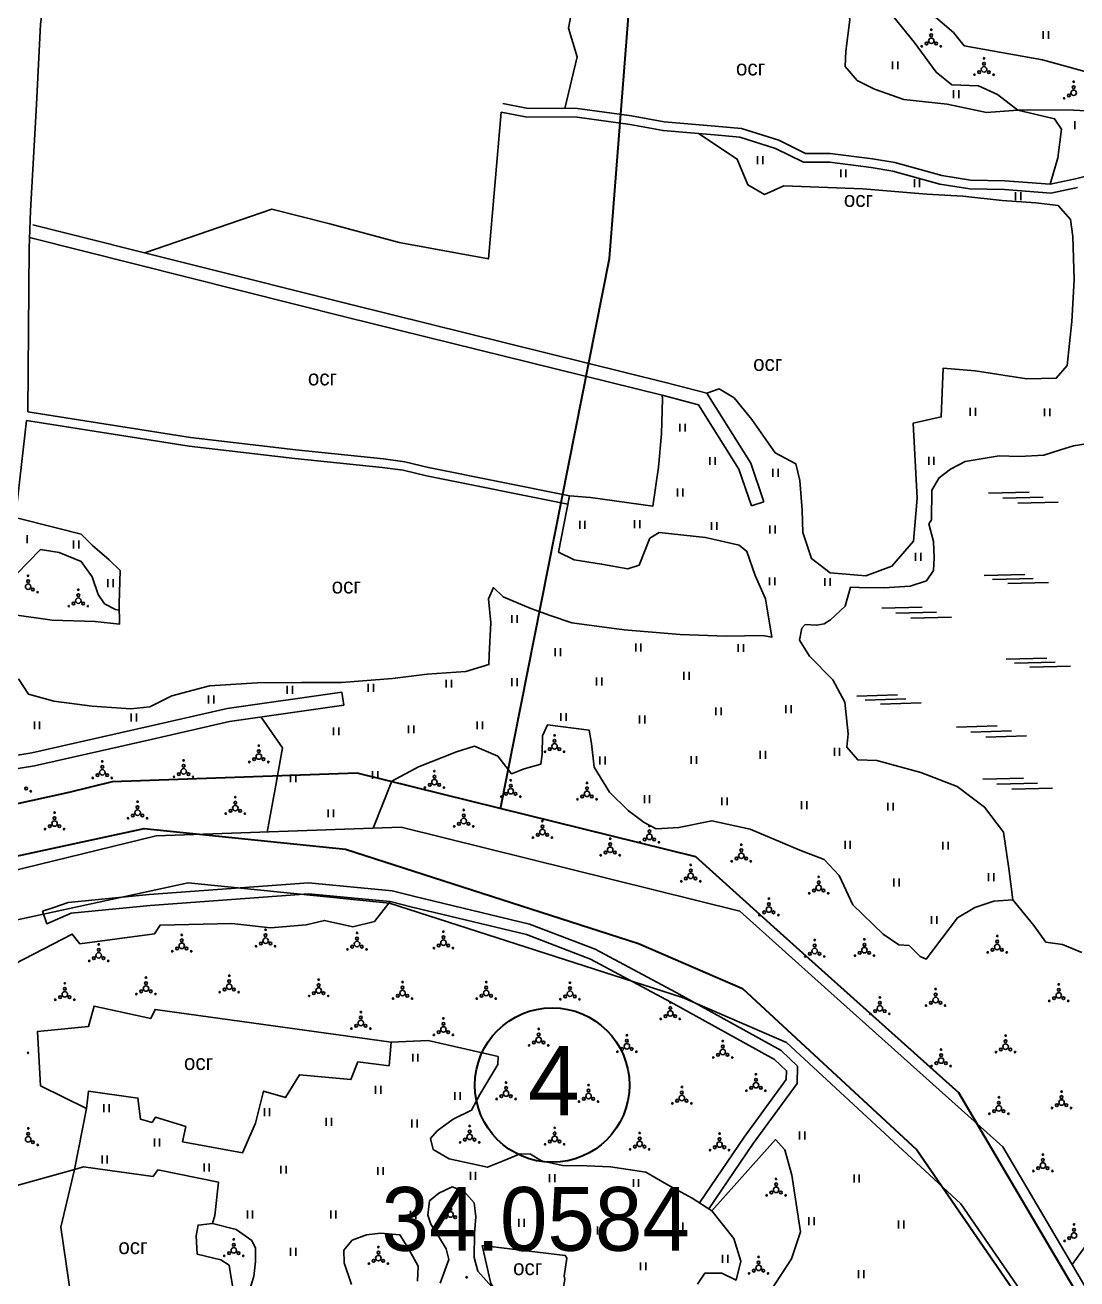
# Model space of a CAD drawing. Header units: millimetres. Extents: x 1378883 to 1389511, y 5662980 to 5673292.
# Drawn here: x 1381863 to 1382342, y 5669874 to 5670445 of the extents above; entities that cross this region are included whole.
import ezdxf
from ezdxf.enums import TextEntityAlignment as Align

# ---------------------------------------------------------------- set-up
doc = ezdxf.new("R2010")
doc.units = ezdxf.units.MM
doc.layers.add('_5Інше', color=252, linetype='Continuous', lineweight=25)
for name, color, linetype in [('N-raion', 1, 'Continuous'), ('вулиці', 7, 'Continuous'), ('ВулНазва', 7, 'Continuous'), ('КартаСкан', 252, 'Continuous'), ('район', 6, 'Continuous'), ('Умовні познач', 7, 'Continuous')]:
    doc.layers.add(name, color=color, linetype=linetype)
doc.layers.get('ВулНазва').off()
picture_1 = doc.add_image_def('image1.tif', size_in_pixel=(29607, 29619))

# ---------------------------------------------------------------- blocks, each defined once
blk = doc.blocks.new('ЛвЗд')
at = {"layer": '_5Інше', "color": 204, "linetype": 'Continuous'}
for points in [[(44999.44, 27863.053), (45111.047, 27866.312)], [(45111.047, 27866.312), (45265.093, 27827.251)], [(44777.635, 27810.375), (44999.44, 27863.053)], [(44635.724, 27762.095), (45013.836, 27841.635)], [(45013.836, 27841.635), (45105.502, 27831.74)], [(45105.502, 27831.74), (45238.843, 27787.959)], [(45265.093, 27827.251), (45303.505, 27792.337)], [(45303.505, 27792.337), (45384.278, 27719.07)], [(45238.843, 27787.959), (45286.126, 27767.159)], [(45286.126, 27767.159), (45365.097, 27693.198)], [(45384.278, 27719.07), (45441.322, 27620.936)], [(45365.097, 27693.198), (45426.894, 27602.167)]]:
    blk.add_lwpolyline(points, dxfattribs=at)

msp = doc.modelspace()

# ---------------------------------------------------------------- linework, layer by layer
at = {"layer": 'N-raion', "color": 1, "lineweight": 35}
msp.add_circle((1382103.2, 5669961.98), 35.2, dxfattribs=at)
at = {"layer": 'вулиці', "color": 7, "lineweight": -2}
for p, q in [((1382326.91, 5670438.82), (1382326.91, 5670442.42)), ((1382329.31, 5670438.82), (1382329.31, 5670442.42)), ((1382258.32, 5670424.98), (1382258.32, 5670428.58)), ((1382260.72, 5670424.98), (1382260.72, 5670428.58)), ((1382286.11, 5670411.85), (1382286.11, 5670415.45)), ((1382288.51, 5670411.85), (1382288.51, 5670415.45)), ((1382341.4, 5670397.72), (1382341.4, 5670401.32)), ((1382196.81, 5670381.76), (1382196.81, 5670385.36)), ((1382199.21, 5670381.76), (1382199.21, 5670385.36)), ((1382234.64, 5670375.75), (1382234.64, 5670379.35)), ((1382237.04, 5670375.75), (1382237.04, 5670379.35)), ((1382268.23, 5670371.31), (1382268.23, 5670374.91)), ((1382270.63, 5670371.31), (1382270.63, 5670374.91)), ((1382314.27, 5670365.37), (1382314.27, 5670368.97)), ((1382316.67, 5670365.37), (1382316.67, 5670368.97)), ((1382293.7, 5670267.06), (1382293.7, 5670270.66)), ((1382296.1, 5670267.06), (1382296.1, 5670270.66)), ((1382327.56, 5670266.81), (1382327.56, 5670270.41)), ((1382329.96, 5670266.81), (1382329.96, 5670270.41)), ((1382161.4, 5670259.82), (1382161.4, 5670263.42)), ((1382163.8, 5670259.82), (1382163.8, 5670263.42)), ((1382174.99, 5670244.62), (1382174.99, 5670248.22)), ((1382177.39, 5670244.62), (1382177.39, 5670248.22)), ((1382203.8, 5670239.19), (1382203.8, 5670242.79)), ((1382206.2, 5670239.19), (1382206.2, 5670242.79)), ((1382274.75, 5670244.67), (1382274.75, 5670248.27)), ((1382277.15, 5670244.67), (1382277.15, 5670248.27)), ((1382160.32, 5670230.23), (1382160.32, 5670233.83)), ((1382162.72, 5670230.23), (1382162.72, 5670233.83)), ((1382115.74, 5670215.56), (1382115.74, 5670219.16)), ((1382118.14, 5670215.56), (1382118.14, 5670219.16)), ((1382140.75, 5670215.84), (1382140.75, 5670219.44)), ((1382143.15, 5670215.84), (1382143.15, 5670219.44)), ((1382175.81, 5670215.02), (1382175.81, 5670218.62)), ((1382178.21, 5670215.02), (1382178.21, 5670218.62)), ((1382202.44, 5670213.39), (1382202.44, 5670216.99)), ((1382204.84, 5670213.39), (1382204.84, 5670216.99)), ((1381864.03, 5670208.96), (1381864.03, 5670212.56)), ((1381885.08, 5670206.57), (1381885.08, 5670210.17)), ((1381887.48, 5670206.57), (1381887.48, 5670210.17)), ((1382268.76, 5670200.9), (1382268.76, 5670204.5)), ((1382271.16, 5670200.9), (1382271.16, 5670204.5)), ((1381900.82, 5670188.96), (1381900.82, 5670192.56)), ((1381903.22, 5670188.96), (1381903.22, 5670192.56)), ((1382202.17, 5670189.77), (1382202.17, 5670193.37)), ((1382204.57, 5670189.77), (1382204.57, 5670193.37)), ((1382227.45, 5670189.5), (1382227.45, 5670193.1)), ((1382229.85, 5670189.5), (1382229.85, 5670193.1)), ((1382084.77, 5670172.63), (1382084.77, 5670176.23)), ((1382087.17, 5670172.63), (1382087.17, 5670176.23)), ((1382141.26, 5670159.63), (1382141.26, 5670163.23)), ((1382143.66, 5670159.63), (1382143.66, 5670163.23)), ((1382187.91, 5670159.41), (1382187.91, 5670163.01)), ((1382190.31, 5670159.41), (1382190.31, 5670163.01)), ((1382104.57, 5670157.5), (1382104.57, 5670161.1)), ((1382106.97, 5670157.5), (1382106.97, 5670161.1)), ((1382054.9, 5670143.14), (1382054.9, 5670146.74)), ((1382057.3, 5670143.14), (1382057.3, 5670146.74)), ((1382084.77, 5670143.86), (1382084.77, 5670147.46)), ((1382087.17, 5670143.86), (1382087.17, 5670147.46)), ((1382123.4, 5670144.12), (1382123.4, 5670147.72)), ((1382125.8, 5670144.12), (1382125.8, 5670147.72)), ((1382163.22, 5670146.75), (1382163.22, 5670150.35)), ((1382165.62, 5670146.75), (1382165.62, 5670150.35)), ((1381982.51, 5670140.29), (1381982.51, 5670143.89)), ((1381984.91, 5670140.29), (1381984.91, 5670143.89)), ((1382019.33, 5670141.21), (1382019.33, 5670144.81)), ((1382021.73, 5670141.21), (1382021.73, 5670144.81)), ((1381946.67, 5670135.89), (1381946.67, 5670139.49)), ((1381949.07, 5670135.89), (1381949.07, 5670139.49)), ((1382209.65, 5670131.48), (1382209.65, 5670135.08)), ((1382212.05, 5670131.48), (1382212.05, 5670135.08)), ((1381911.45, 5670127.75), (1381911.45, 5670131.35)), ((1381913.85, 5670127.75), (1381913.85, 5670131.35)), ((1382107.1, 5670127.96), (1382107.1, 5670131.56)), ((1382109.5, 5670127.96), (1382109.5, 5670131.56)), ((1382143.03, 5670126.78), (1382143.03, 5670130.38)), ((1382145.43, 5670126.78), (1382145.43, 5670130.38)), ((1382177.81, 5670130.51), (1382177.81, 5670134.11)), ((1382180.21, 5670130.51), (1382180.21, 5670134.11)), ((1381867.27, 5670124.16), (1381867.27, 5670127.76)), ((1381869.67, 5670124.16), (1381869.67, 5670127.76)), ((1382003.57, 5670121.43), (1382003.57, 5670125.03)), ((1382005.97, 5670121.43), (1382005.97, 5670125.03)), ((1382037.69, 5670122.33), (1382037.69, 5670125.93)), ((1382040.09, 5670122.33), (1382040.09, 5670125.93)), ((1382069.09, 5670124.14), (1382069.09, 5670127.74)), ((1382071.49, 5670124.14), (1382071.49, 5670127.74)), ((1382124.97, 5670108.16), (1382124.97, 5670111.76)), ((1382127.37, 5670108.16), (1382127.37, 5670111.76)), ((1382166.52, 5670108.35), (1382166.52, 5670111.95)), ((1382168.92, 5670108.35), (1382168.92, 5670111.95)), ((1382198, 5670110.73), (1382198, 5670114.33)), ((1382200.4, 5670110.73), (1382200.4, 5670114.33)), ((1382231.78, 5670112.09), (1382231.78, 5670115.69)), ((1382234.18, 5670112.09), (1382234.18, 5670115.69)), ((1381983.94, 5670100.01), (1381983.94, 5670103.61)), ((1381986.34, 5670100.01), (1381986.34, 5670103.61)), ((1382021.38, 5670101.52), (1382021.38, 5670105.12)), ((1382023.78, 5670101.52), (1382023.78, 5670105.12)), ((1382145.2, 5670090.52), (1382145.2, 5670094.12)), ((1382147.6, 5670090.52), (1382147.6, 5670094.12)), ((1382180.47, 5670089.49), (1382180.47, 5670093.09)), ((1382182.87, 5670089.49), (1382182.87, 5670093.09)), ((1382216.78, 5670087.78), (1382216.78, 5670091.38)), ((1382219.18, 5670087.78), (1382219.18, 5670091.38)), ((1382256.17, 5670087.09), (1382256.17, 5670090.69)), ((1382258.57, 5670087.09), (1382258.57, 5670090.69)), ((1382001.15, 5670084.02), (1382001.15, 5670087.62)), ((1382003.55, 5670084.02), (1382003.55, 5670087.62)), ((1382236.64, 5670069.64), (1382236.64, 5670073.24)), ((1382239.04, 5670069.64), (1382239.04, 5670073.24)), ((1382281.17, 5670069.3), (1382281.17, 5670072.9)), ((1382283.57, 5670069.3), (1382283.57, 5670072.9)), ((1382258.91, 5670052.54), (1382258.91, 5670056.14)), ((1382261.31, 5670052.54), (1382261.31, 5670056.14)), ((1382302.06, 5670054.93), (1382302.06, 5670058.53)), ((1382304.46, 5670054.93), (1382304.46, 5670058.53)), ((1382276.03, 5670035.43), (1382276.03, 5670039.03)), ((1382278.43, 5670035.43), (1382278.43, 5670039.03))]:
    msp.add_line(p, q, dxfattribs=at)
at = {"layer": 'вулиці', "color": 7}
for p, q in [((1382039.64, 5669972.66), (1382039.64, 5669976.26)), ((1382042.04, 5669972.66), (1382042.04, 5669976.26)), ((1382022.75, 5669957.98), (1382022.75, 5669961.58)), ((1382025.15, 5669957.98), (1382025.15, 5669961.58)), ((1382058.91, 5669955.2), (1382058.91, 5669958.8)), ((1382061.31, 5669955.2), (1382061.31, 5669958.8)), ((1381898.9, 5669949.64), (1381898.9, 5669953.24)), ((1381901.3, 5669949.64), (1381901.3, 5669953.24)), ((1381972.08, 5669947.8), (1381972.08, 5669951.4)), ((1381974.48, 5669947.8), (1381974.48, 5669951.4)), ((1382000.29, 5669943.44), (1382000.29, 5669947.04)), ((1382002.69, 5669943.44), (1382002.69, 5669947.04)), ((1382039.24, 5669942.7), (1382039.24, 5669946.3)), ((1382041.64, 5669942.7), (1382041.64, 5669946.3)), ((1382215.95, 5669937.24), (1382215.95, 5669940.84)), ((1382218.35, 5669937.24), (1382218.35, 5669940.84)), ((1381921.95, 5669933.96), (1381921.95, 5669937.56)), ((1381924.35, 5669933.96), (1381924.35, 5669937.56)), ((1381898.1, 5669926.22), (1381898.1, 5669929.82)), ((1381900.5, 5669926.22), (1381900.5, 5669929.82)), ((1381944.59, 5669922.65), (1381944.59, 5669926.25)), ((1381946.99, 5669922.65), (1381946.99, 5669926.25)), ((1381979.63, 5669921.61), (1381979.63, 5669925.21)), ((1381982.03, 5669921.61), (1381982.03, 5669925.21)), ((1382023.74, 5669921.01), (1382023.74, 5669924.61)), ((1382026.14, 5669921.01), (1382026.14, 5669924.61)), ((1382065.93, 5669918.83), (1382065.93, 5669922.43)), ((1382068.33, 5669918.83), (1382068.33, 5669922.43)), ((1382101.97, 5669917.74), (1382101.97, 5669921.34)), ((1382104.37, 5669917.74), (1382104.37, 5669921.34)), ((1382140.2, 5669915.55), (1382140.2, 5669919.15)), ((1382142.6, 5669915.55), (1382142.6, 5669919.15)), ((1382240.73, 5669917.55), (1382240.73, 5669921.15)), ((1382243.13, 5669917.55), (1382243.13, 5669921.15)), ((1381964.33, 5669901.16), (1381964.33, 5669904.76)), ((1381966.73, 5669901.16), (1381966.73, 5669904.76)), ((1382002.28, 5669901.16), (1382002.28, 5669904.76)), ((1382004.68, 5669901.16), (1382004.68, 5669904.76)), ((1382038.63, 5669901.03), (1382038.63, 5669904.63)), ((1382041.03, 5669901.03), (1382041.03, 5669904.63)), ((1382087.99, 5669897.44), (1382087.99, 5669901.04)), ((1382090.39, 5669897.44), (1382090.39, 5669901.04)), ((1382220.13, 5669898.17), (1382220.13, 5669901.77)), ((1382222.53, 5669898.17), (1382222.53, 5669901.77)), ((1382261.03, 5669896.68), (1382261.03, 5669900.28)), ((1382263.43, 5669896.68), (1382263.43, 5669900.28)), ((1382123.82, 5669893.95), (1382123.82, 5669897.55)), ((1382126.22, 5669893.95), (1382126.22, 5669897.55)), ((1382160.3, 5669895.69), (1382160.3, 5669899.29)), ((1382162.7, 5669895.69), (1382162.7, 5669899.29)), ((1381983.93, 5669884.19), (1381983.93, 5669887.79)), ((1381986.33, 5669884.19), (1381986.33, 5669887.79)), ((1382180.84, 5669880.97), (1382180.84, 5669884.57)), ((1382183.24, 5669880.97), (1382183.24, 5669884.57)), ((1382143.48, 5669877.58), (1382143.48, 5669881.18)), ((1382145.88, 5669877.58), (1382145.88, 5669881.18)), ((1382242.82, 5669874.01), (1382242.82, 5669877.61)), ((1382245.22, 5669874.01), (1382245.22, 5669877.61))]:
    msp.add_line(p, q, dxfattribs=at)
at = {"layer": 'вулиці', "color": 7, "lineweight": -2}
for points in [[(1382315.34, 5670406.28), (1382301.08, 5670405.21), (1382283.09, 5670409.01), (1382263.37, 5670411.2), (1382250.04, 5670415.85), (1382242.21, 5670419.87), (1382236.71, 5670426.21), (1382236.92, 5670433.19), (1382238.82, 5670447.57), (1382237.34, 5670457.5), (1382234.55, 5670463.29), (1382220.37, 5670468.37), (1382201.11, 5670470.06), (1382160.05, 5670477.67), (1382118.29, 5670484.04), (1382064.75, 5670492.29), (1382061.37, 5670506.99), (1381993.1, 5670512.05), (1381992.13, 5670542.65), (1381882.95, 5670552.11), (1381890.64, 5670685.61)], [(1381879.56, 5670514.3), (1381870.03, 5670445.47), (1381868.32, 5670408.87), (1381865.53, 5670360.39), (1381864.92, 5670343.4), (1381864.31, 5670268.86)], [(1382109.02, 5670407.16), (1382114.55, 5670430.63), (1382110.66, 5670443.72), (1382118.29, 5670484.04)], [(1382276.71, 5670449.65), (1382286.1, 5670441.67), (1382290.9, 5670435.68), (1382326.67, 5670429.29), (1382353.65, 5670421.91), (1382379.89, 5670414.07), (1382399.67, 5670408.88), (1382414.66, 5670401.89), (1382451.83, 5670396.5), (1382451.23, 5670391.71), (1382419.06, 5670393.71), (1382398.67, 5670397.5), (1382389.08, 5670400.29), (1382360.91, 5670405.28), (1382340.72, 5670406.28), (1382321.14, 5670406.48), (1382315.34, 5670406.28), (1382306.1, 5670413.51), (1382297.51, 5670417.5), (1382285.32, 5670417.9), (1382278.13, 5670423.69), (1382268.14, 5670437.36), (1382258.9, 5670448.67)], [(1382354.32, 5670378.16), (1382341.62, 5670375.03), (1382330.15, 5670372.58), (1382309.43, 5670374.17), (1382293.77, 5670374.49), (1382280.72, 5670376.51), (1382259.27, 5670382.47), (1382249.15, 5670384.13), (1382229.88, 5670386.62), (1382218.62, 5670386.62), (1382206.44, 5670392.62), (1382189.43, 5670398.01), (1382177.53, 5670399.01), (1382154.24, 5670400.97), (1382139.34, 5670403.69), (1382114.8, 5670407.12), (1382091.51, 5670407.28), (1382080.71, 5670409.35)], [(1382079.96, 5670405.43), (1382074.15, 5670338.53), (1382033.49, 5670346.09), (1382001.97, 5670354.59), (1381975.49, 5670361.2), (1381917.55, 5670341.3)], [(1382342.52, 5670371.13), (1382330.42, 5670368.55), (1382309.23, 5670370.18), (1382293.42, 5670370.5), (1382279.87, 5670372.59), (1382258.41, 5670378.56), (1382248.57, 5670380.17), (1382229.63, 5670382.62), (1382217.69, 5670382.62), (1382204.94, 5670388.9), (1382188.65, 5670394.06), (1382177.19, 5670395.03), (1382153.71, 5670397), (1382138.71, 5670399.74), (1382114.51, 5670403.12), (1382091.11, 5670403.28), (1382079.96, 5670405.43)], [(1382330.15, 5670372.58), (1382333.58, 5670384.59), (1382335.27, 5670397.7), (1382332.1, 5670402.35), (1382315.34, 5670406.28)], [(1382169.93, 5670395.64), (1382187.5, 5670384.06), (1382192.36, 5670372.26), (1382200, 5670367.86), (1382208.8, 5670371.8), (1382244.7, 5670370.41), (1382273.88, 5670368.09), (1382290.28, 5670367.13), (1382308.18, 5670365.12), (1382323.53, 5670364.07), (1382333.68, 5670362.82), (1382339.42, 5670356.51), (1382340.47, 5670348.77), (1382341.07, 5670329), (1382339.99, 5670309.99), (1382337.89, 5670289.93), (1382332.83, 5670284.12), (1382319.5, 5670283.93), (1382295.86, 5670287.49), (1382281.41, 5670288.8), (1382280.48, 5670266.5), (1382267.72, 5670263.69), (1382269.51, 5670229.51), (1382267.82, 5670209.94), (1382258.02, 5670198.46), (1382246.03, 5670194.08), (1382229.83, 5670195.45), (1382221.37, 5670201.96), (1382217.46, 5670213.89), (1382217.13, 5670223.98), (1382216.04, 5670237.61), (1382214.19, 5670245.2), (1382204.75, 5670250.19), (1382194.2, 5670265.42), (1382186.04, 5670275.16), (1382179.21, 5670279.3), (1382173.62, 5670277.28)], [(1381866.56, 5670354.12), (1382010.81, 5670317.85), (1382154.85, 5670282.18), (1382173.62, 5670277.28), (1382193.71, 5670245.37), (1382199.65, 5670227.88)], [(1381865.09, 5670348.3), (1382009.36, 5670312.03), (1382153.37, 5670276.37), (1382169.8, 5670272.08), (1382188.25, 5670242.77), (1382193.96, 5670225.95)], [(1382111.11, 5670230.63), (1382120.64, 5670229.83), (1382149.07, 5670225.87), (1382151.63, 5670243.68), (1382153.06, 5670258.76), (1382153.53, 5670274.78), (1382153.37, 5670276.37)], [(1381864.31, 5670268.86), (1381938.42, 5670257.16), (1381986.34, 5670251.48), (1382026.28, 5670247.48), (1382036.05, 5670246.12), (1382046.84, 5670243.51), (1382111.11, 5670230.63)], [(1381863.69, 5670264.91), (1381859.09, 5670224.73), (1381853.24, 5670204.7), (1381843.77, 5670191.29), (1381835.58, 5670180), (1381826.4, 5670173.08), (1381815.31, 5670168.2), (1381794.68, 5670158.18), (1381779.14, 5670151.26), (1381759.36, 5670144.06), (1381742.12, 5670138), (1381728.8, 5670129.88), (1381720.89, 5670125.22), (1381716.79, 5670122.4), (1381691.07, 5670112.45), (1381665.64, 5670109.41), (1381629.42, 5670113.42), (1381608.06, 5670118.44), (1381590.43, 5670121.87), (1381538.91, 5670124.18), (1381508.84, 5670116.15)], [(1381863.69, 5670264.91), (1381937.87, 5670253.19), (1381985.91, 5670247.51), (1382025.81, 5670243.51), (1382035.3, 5670242.19), (1382045.98, 5670239.61), (1382110.32, 5670226.71)], [(1382111.11, 5670230.63), (1382106.13, 5670204.9), (1382113.27, 5670201.42), (1382125.73, 5670199.43), (1382137.69, 5670197.27), (1382142.84, 5670198.93), (1382147.66, 5670211.21), (1382151.98, 5670213.86), (1382173.08, 5670211.54), (1382188.36, 5670208.06), (1382191.85, 5670205.23), (1382195.71, 5670194.2), (1382200.36, 5670183.58), (1382203.35, 5670166.15), (1382199.19, 5670166.82), (1382182.41, 5670166.65), (1382161.48, 5670167.31), (1382136.06, 5670169.47), (1382112.14, 5670172.63), (1382102.34, 5670175.94), (1382093.53, 5670179.26), (1382080.9, 5670184.57), (1382076.42, 5670188.72), (1382074.26, 5670183.58), (1382075.26, 5670172.63), (1382074.55, 5670158.15), (1382074.39, 5670153.67), (1382063.92, 5670150.52), (1382046.24, 5670149.31), (1382030.46, 5670147.32), (1382007.2, 5670145.49), (1381988.92, 5670145.49), (1381968.82, 5670145.33), (1381947.14, 5670143.98), (1381929.87, 5670139.33), (1381919.9, 5670134.35), (1381911.26, 5670133.52), (1381893.65, 5670134.68), (1381876.2, 5670137.01), (1381864.57, 5670140.16), (1381860.09, 5670147.13)], [(1382199.65, 5670227.88), (1382193.96, 5670225.95)], [(1381856.07, 5670176.6), (1381875.35, 5670173.94), (1381894.95, 5670173.28), (1381906.08, 5670172.12), (1381905.92, 5670181.41), (1381906.41, 5670196.51), (1381901.43, 5670201.33), (1381893.79, 5670207.87), (1381888.64, 5670213.01), (1381877.18, 5670216), (1381857.94, 5670220.82)], [(1381856.07, 5670176.6), (1381856.08, 5670182.81), (1381859.07, 5670194.92), (1381870.03, 5670206.04), (1381878.51, 5670204.71), (1381888.64, 5670200.57), (1381893.63, 5670193.59), (1381896.28, 5670185.63), (1381899.27, 5670181.31), (1381904.26, 5670178.82), (1381905.97, 5670178.43)], [(1381726.05, 5670114.18), (1381744.78, 5670102.72), (1381761.75, 5670099.92), (1381804.91, 5670103.36), (1381866.12, 5670113.45), (1381919.2, 5670125.41), (1381955.15, 5670133.56), (1382007.36, 5670141.1)], [(1382007.36, 5670141.1), (1382008.22, 5670135.16)], [(1381722.92, 5670109.07), (1381742.64, 5670096.99), (1381761.5, 5670093.88), (1381805.63, 5670097.4), (1381867.27, 5670107.56), (1381920.52, 5670119.56), (1381956.24, 5670127.65), (1382008.22, 5670135.16)], [(1381970.61, 5670129.73), (1381980.27, 5670115.77), (1381976.98, 5670097.03), (1381973.4, 5670077.32)], [(1382174.53, 5669905.56), (1382194.78, 5669935.3), (1382214.76, 5669962.74), (1382215.03, 5669970.57), (1382207.49, 5669977.71), (1382159.68, 5670004.17), (1382122.81, 5670023.86), (1382092.92, 5670035.36), (1382040.55, 5670047.91), (1382030.24, 5670050.55), (1381992.24, 5670054.21), (1381919.64, 5670048.88), (1381882.7, 5670045.23), (1381875.69, 5670042.8), (1381870.93, 5670041.22)], [(1382170.33, 5669908.27), (1382190.69, 5669938.18), (1382209.82, 5669964.45), (1382209.96, 5669968.49), (1382204.52, 5669973.64), (1382157.29, 5669999.78), (1382120.73, 5670019.3), (1382091.43, 5670030.57), (1382039.35, 5670043.06), (1382029.38, 5670045.61), (1381992.19, 5670049.2), (1381920.07, 5670043.9), (1381883.98, 5670040.33), (1381872.9, 5670035.51), (1381870.93, 5670041.22)], [(1381885.51, 5669923.44), (1381879.34, 5669897.15), (1381883.99, 5669864.83), (1381890.28, 5669862.97), (1381905.87, 5669861.81), (1381907.5, 5669849.02), (1381924.72, 5669847.62), (1381929.14, 5669847.16), (1381928.67, 5669838.09), (1381961.2, 5669837.49)]]:
    msp.add_lwpolyline(points, dxfattribs=at)
at = {"layer": 'вулиці', "color": 7}
for points in [[(1382313.02, 5670046.48), (1382311.32, 5670060.75), (1382308.81, 5670077.24), (1382300.2, 5670088.71), (1382287.64, 5670098.03), (1382271.13, 5670104.48), (1382251.04, 5670109.86), (1382242.42, 5670110.22), (1382237.4, 5670115.96), (1382238.01, 5670122.13), (1382236.53, 5670136.53), (1382231.12, 5670146.65), (1382220.49, 5670157.51), (1382215.86, 5670164.84), (1382216.92, 5670170.23), (1382218.47, 5670171.97), (1382223.78, 5670171.58), (1382227.06, 5670172.26), (1382229.95, 5670174.09), (1382236.71, 5670180.26), (1382239.14, 5670188.96), (1382243.08, 5670188.81), (1382254.24, 5670188.57), (1382266.35, 5670189.36), (1382273.71, 5670191.81), (1382276.86, 5670196.52), (1382277.17, 5670202.33), (1382276.86, 5670209.76), (1382274.81, 5670217.86), (1382275.99, 5670219.66), (1382276.15, 5670233.14), (1382279.53, 5670238.79), (1382284.64, 5670242.72), (1382291.41, 5670246.26), (1382306.82, 5670248.77), (1382316.18, 5670248.54), (1382327.15, 5670249.02), (1382334.78, 5670251.53), (1382340.68, 5670253.34), (1382347.36, 5670254.36)], [(1382021.68, 5670079.02), (1382030.13, 5670100.46), (1382042.35, 5670107.06), (1382059.57, 5670113.86), (1382067.79, 5670116.46), (1382078.4, 5670111.86), (1382084.61, 5670103.86), (1382090.42, 5670106.06), (1382098.03, 5670108.26), (1382098.63, 5670112.86), (1382098.83, 5670121.13), (1382101.04, 5670126.13), (1382120.06, 5670123.73), (1382121.06, 5670117.73), (1382122.27, 5670106.93), (1382129.28, 5670095.52), (1382137.89, 5670087.12), (1382145.1, 5670081.72), (1382150.51, 5670078.71), (1382160.92, 5670079.31), (1382176.01, 5670082.46), (1382193.44, 5670078.66), (1382216.07, 5670069.06), (1382227.09, 5670064.86), (1382233.9, 5670057.45), (1382240.25, 5670044.06), (1382253.93, 5670030.72), (1382261.17, 5670025.89), (1382265.83, 5670025.57), (1382270.82, 5670020.59), (1382273.56, 5670019.3), (1382287.81, 5670038.17), (1382295.69, 5670042.89), (1382304.46, 5670045.81), (1382313.02, 5670046.48), (1382322.69, 5670034.79), (1382328.09, 5670027.15), (1382335.75, 5670026.02), (1382344.52, 5670022.43)], [(1381858.12, 5670017.05), (1381884.57, 5670030.78), (1381888, 5670026.34), (1381922.03, 5670030.97), (1381924.52, 5670034.88), (1381957.3, 5670035.59), (1381974.84, 5670033.64), (1381991.05, 5670035.07), (1381999.43, 5670037.02), (1382012.43, 5670034.18), (1382022.23, 5670036.49), (1382029.38, 5670045.61)], [(1382029.85, 5669981.51), (1381922.28, 5669996.49), (1381920.41, 5669992.37), (1381894.52, 5669997.99), (1381891.9, 5669988.62), (1381868.64, 5669986.37), (1381870.14, 5669961.64), (1381890.97, 5669951.3)], [(1382175.99, 5669904.61), (1382166.95, 5669910.45), (1382155.36, 5669916.78), (1382145.94, 5669922.21), (1382129.83, 5669924.74), (1382118.96, 5669925.1), (1382107.92, 5669925.29), (1382098.32, 5669927.46), (1382093.25, 5669930.53), (1382088.54, 5669930.71), (1382081.3, 5669927.64), (1382073.7, 5669924.56), (1382056.27, 5669928.42), (1382049.03, 5669932.58), (1382047.76, 5669937.65), (1382050.84, 5669941.09), (1382058.08, 5669946.51), (1382066.41, 5669950.49), (1382070.21, 5669957.73), (1382078.38, 5669971.38), (1382078.56, 5669975), (1382067.33, 5669977.53), (1382046.69, 5669982.24), (1382029.85, 5669981.51), (1382028.89, 5669970.79), (1382014.72, 5669972.56), (1382011.47, 5669964.45), (1381988.01, 5669966.67), (1381981.63, 5669956.31), (1381971.74, 5669959.26), (1381968.05, 5669944.66), (1381962.15, 5669931.1), (1381934.8, 5669936.12), (1381936.28, 5669943.04), (1381922.41, 5669947.32), (1381920.93, 5669944.96), (1381915.62, 5669946.43), (1381914.44, 5669956.02), (1381892.01, 5669959.26), (1381890.97, 5669951.3), (1381885.51, 5669923.44), (1381889.65, 5669924.76), (1381921.37, 5669920.34), (1381923.59, 5669923.29), (1381951.18, 5669917.69), (1381949.56, 5669902.57), (1381948.38, 5669898.88), (1381941.89, 5669898.14), (1381941, 5669893.28), (1381941.45, 5669884.88), (1381952.22, 5669882.37), (1381956.06, 5669879.86), (1381956.71, 5669875.93), (1381958.95, 5669862.47)], [(1382202.79, 5669868.38), (1382212.19, 5669882.77), (1382216.36, 5669895.08), (1382212.4, 5669920.85), (1382209.27, 5669932.53), (1382204.88, 5669937.12), (1382175.99, 5669904.61), (1382185.96, 5669892.03), (1382189.12, 5669881.76), (1382187.01, 5669873.06), (1382180.42, 5669876.22), (1382172.72, 5669876.22), (1382169.34, 5669871.22)], [(1381885.51, 5669923.44), (1381849.86, 5669913.67)], [(1382075.72, 5669870.08), (1382069.27, 5669877.17), (1382067.71, 5669883.41), (1382067.84, 5669894.37), (1382068.48, 5669901.98), (1382067.71, 5669908.29), (1382063.06, 5669913.45), (1382057.65, 5669915.64), (1382051.58, 5669912.68), (1382047.32, 5669909.2), (1382046.55, 5669902.62), (1382047.84, 5669898.63), (1382051.84, 5669892.31), (1382054.94, 5669887.28), (1382056.1, 5669882.51), (1382053.9, 5669876.19), (1382052.23, 5669871.68)], [(1381965.09, 5669868), (1381967.34, 5669874.73), (1381968.09, 5669881.61), (1381968.09, 5669887.59), (1381966.43, 5669891.07), (1381959.25, 5669896.15), (1381948.38, 5669898.88)], [(1382008.27, 5669886.72), (1382012.07, 5669891.29), (1382018.67, 5669893.77), (1382024.96, 5669894.47), (1382033.81, 5669893.77), (1382037.85, 5669887.26), (1382042.19, 5669879.5), (1382041.81, 5669872.6)], [(1382071.33, 5669888.85), (1382075.21, 5669871.57), (1382076.52, 5669869.91), (1382080.36, 5669869.05), (1382107.12, 5669866.9), (1382108.41, 5669869.78), (1382108.99, 5669873.44), (1382108.63, 5669874.88), (1382109.93, 5669883.08), (1382109.13, 5669884.23), (1382071.33, 5669888.85)], [(1382347.95, 5669891.13), (1382340.09, 5669880.14)], [(1382011.69, 5669871.09), (1382008.5, 5669880.95), (1382008.27, 5669886.72)]]:
    msp.add_lwpolyline(points, dxfattribs=at)
at = {"layer": 'вулиці', "color": 7, "lineweight": -2}
for centre, radius in [((1382275.92, 5670442.97), 0.312), ((1382273.76, 5670436.72), 0.625), ((1382275.92, 5670437.97), 1.25), ((1382275.92, 5670440.47), 0.625), ((1382278.09, 5670436.72), 0.625), ((1382271.59, 5670435.47), 0.312), ((1382280.25, 5670435.47), 0.312), ((1382299.95, 5670424.96), 1.25), ((1382299.95, 5670427.46), 0.625), ((1382299.95, 5670429.96), 0.312), ((1382295.62, 5670422.46), 0.312), ((1382297.78, 5670423.71), 0.625), ((1382302.11, 5670423.71), 0.625), ((1382304.28, 5670422.46), 0.312), ((1382340.79, 5670414.28), 1.25), ((1382340.79, 5670416.78), 0.625), ((1382340.79, 5670419.28), 0.312), ((1382336.46, 5670411.78), 0.312), ((1382338.63, 5670413.03), 0.625)]:
    msp.add_circle(centre, radius, dxfattribs=at)
at = {"layer": 'вулиці', "color": 7}
for centre, radius in [((1381864.43, 5670191.64), 0.625), ((1381864.43, 5670194.14), 0.312), ((1381864.43, 5670189.14), 1.25), ((1381866.59, 5670187.89), 0.625), ((1381868.76, 5670186.64), 0.312), ((1381887.31, 5670185.26), 0.625), ((1381887.31, 5670187.76), 0.312), ((1381882.98, 5670180.26), 0.312), ((1381885.14, 5670181.51), 0.625), ((1381887.31, 5670182.76), 1.25), ((1381889.47, 5670181.51), 0.625), ((1381891.64, 5670180.26), 0.312), ((1381969.55, 5670116.73), 0.312), ((1382104.28, 5670116.38), 1.25), ((1382104.28, 5670118.88), 0.625), ((1382104.28, 5670121.38), 0.312), ((1381969.55, 5670111.73), 1.25), ((1381969.55, 5670114.23), 0.625), ((1382099.95, 5670113.88), 0.312), ((1382102.11, 5670115.13), 0.625), ((1382106.44, 5670115.13), 0.625), ((1382108.61, 5670113.88), 0.312), ((1381898.23, 5670104.51), 1.25), ((1381898.23, 5670107.01), 0.625), ((1381898.23, 5670109.51), 0.312), ((1381935.29, 5670104.98), 1.25), ((1381935.29, 5670107.48), 0.625), ((1381935.29, 5670109.98), 0.312), ((1381965.22, 5670109.23), 0.312), ((1381967.39, 5670110.48), 0.625), ((1381971.72, 5670110.48), 0.625), ((1381973.88, 5670109.23), 0.312), ((1381893.9, 5670102.01), 0.312), ((1381896.06, 5670103.26), 0.625), ((1381900.39, 5670103.26), 0.625), ((1381902.56, 5670102.01), 0.312), ((1381930.96, 5670102.48), 0.312), ((1381933.12, 5670103.73), 0.625), ((1381937.45, 5670103.73), 0.625), ((1381939.62, 5670102.48), 0.312), ((1382049.56, 5670100.06), 1.25), ((1382049.56, 5670102.56), 0.625), ((1382049.56, 5670105.06), 0.312), ((1382084.32, 5670100.93), 0.312), ((1382119.07, 5670099.73), 0.312), ((1381863.49, 5670097.17), 0.625), ((1381865.65, 5670095.92), 0.312), ((1382045.23, 5670097.56), 0.312), ((1382047.4, 5670098.81), 0.625), ((1382051.73, 5670098.81), 0.625), ((1382053.89, 5670097.56), 0.312), ((1382082.15, 5670094.68), 0.625), ((1382084.32, 5670095.93), 1.25), ((1382084.32, 5670098.43), 0.625), ((1382086.48, 5670094.68), 0.625), ((1382119.07, 5670094.73), 1.25), ((1382119.07, 5670097.23), 0.625), ((1381914.31, 5670088.62), 0.625), ((1381914.31, 5670091.12), 0.312), ((1381958.83, 5670088.21), 1.25), ((1381958.83, 5670090.71), 0.625), ((1381958.83, 5670093.21), 0.312), ((1382079.99, 5670093.43), 0.312), ((1382088.65, 5670093.43), 0.312), ((1382114.74, 5670092.23), 0.312), ((1382116.91, 5670093.48), 0.625), ((1382121.24, 5670093.48), 0.625), ((1382123.4, 5670092.23), 0.312), ((1381876.47, 5670083.69), 0.625), ((1381876.47, 5670086.19), 0.312), ((1381909.98, 5670083.62), 0.312), ((1381912.15, 5670084.87), 0.625), ((1381914.31, 5670086.12), 1.25), ((1381916.48, 5670084.87), 0.625), ((1381918.64, 5670083.62), 0.312), ((1381954.5, 5670085.71), 0.312), ((1381956.66, 5670086.96), 0.625), ((1381960.99, 5670086.96), 0.625), ((1381963.16, 5670085.71), 0.312), ((1382062.9, 5670082.36), 1.25), ((1382062.9, 5670084.86), 0.625), ((1382062.9, 5670087.36), 0.312), ((1381872.14, 5670078.69), 0.312), ((1381874.31, 5670079.94), 0.625), ((1381876.47, 5670081.19), 1.25), ((1381878.64, 5670079.94), 0.625), ((1381880.8, 5670078.69), 0.312), ((1382058.57, 5670079.86), 0.312), ((1382060.73, 5670081.11), 0.625), ((1382065.06, 5670081.11), 0.625), ((1382067.23, 5670079.86), 0.312), ((1382098.77, 5670077.31), 1.25), ((1382098.77, 5670079.81), 0.625), ((1382098.77, 5670082.31), 0.312), ((1382147.51, 5670077.63), 0.625), ((1382147.51, 5670080.13), 0.312), ((1382094.44, 5670074.81), 0.312), ((1382096.61, 5670076.06), 0.625), ((1382100.94, 5670076.06), 0.625), ((1382103.1, 5670074.81), 0.312), ((1382129.63, 5670071.73), 0.625), ((1382129.63, 5670074.23), 0.312), ((1382143.18, 5670072.63), 0.312), ((1382145.34, 5670073.88), 0.625), ((1382147.51, 5670075.13), 1.25), ((1382149.67, 5670073.88), 0.625), ((1382151.84, 5670072.63), 0.312), ((1382189.37, 5670071.5), 0.312), ((1382125.3, 5670066.73), 0.312), ((1382127.46, 5670067.98), 0.625), ((1382129.63, 5670069.23), 1.25), ((1382131.79, 5670067.98), 0.625), ((1382133.96, 5670066.73), 0.312), ((1382187.21, 5670065.25), 0.625), ((1382189.37, 5670066.5), 1.25), ((1382189.37, 5670069), 0.625), ((1382191.54, 5670065.25), 0.625), ((1382166.32, 5670059.84), 0.625), ((1382166.32, 5670062.34), 0.312), ((1382185.04, 5670064), 0.312), ((1382193.7, 5670064), 0.312), ((1382161.99, 5670054.84), 0.312), ((1382164.15, 5670056.09), 0.625), ((1382166.32, 5670057.34), 1.25), ((1382168.48, 5670056.09), 0.625), ((1382170.65, 5670054.84), 0.312), ((1382224.64, 5670054.39), 0.625), ((1382224.64, 5670056.89), 0.312), ((1382220.31, 5670049.39), 0.312), ((1382222.48, 5670050.64), 0.625), ((1382224.64, 5670051.89), 1.25), ((1382226.81, 5670050.64), 0.625), ((1382228.97, 5670049.39), 0.312), ((1382201.93, 5670041.97), 1.25), ((1382201.93, 5670044.47), 0.625), ((1382201.93, 5670046.97), 0.312), ((1382197.6, 5670039.47), 0.312), ((1382199.76, 5670040.72), 0.625), ((1382204.09, 5670040.72), 0.625), ((1382206.26, 5670039.47), 0.312), ((1381972.64, 5670032.77), 0.312), ((1382014.28, 5670031.31), 0.312), ((1382053.66, 5670031.9), 0.312), ((1381896.59, 5670026.09), 0.312), ((1381934.44, 5670025.45), 1.25), ((1381934.44, 5670027.95), 0.625), ((1381934.44, 5670030.45), 0.312), ((1381970.48, 5670026.52), 0.625), ((1381972.64, 5670027.77), 1.25), ((1381972.64, 5670030.27), 0.625), ((1381974.81, 5670026.52), 0.625), ((1382012.12, 5670025.06), 0.625), ((1382014.28, 5670026.31), 1.25), ((1382014.28, 5670028.81), 0.625), ((1382016.45, 5670025.06), 0.625), ((1382051.49, 5670025.65), 0.625), ((1382053.66, 5670026.9), 1.25), ((1382053.66, 5670029.4), 0.625), ((1382055.82, 5670025.65), 0.625), ((1382222.8, 5670025.58), 0.625), ((1382222.8, 5670028.08), 0.312), ((1382245.46, 5670025.96), 0.625), ((1382245.46, 5670028.46), 0.312), ((1382305.96, 5670024.93), 1.25), ((1382305.96, 5670027.43), 0.625), ((1382305.96, 5670029.93), 0.312), ((1381894.42, 5670019.84), 0.625), ((1381896.59, 5670021.09), 1.25), ((1381896.59, 5670023.59), 0.625), ((1381898.75, 5670019.84), 0.625), ((1381930.11, 5670022.95), 0.312), ((1381932.28, 5670024.2), 0.625), ((1381936.61, 5670024.2), 0.625), ((1381938.77, 5670022.95), 0.312), ((1381968.31, 5670025.27), 0.312), ((1381976.97, 5670025.27), 0.312), ((1382009.95, 5670023.81), 0.312), ((1382018.61, 5670023.81), 0.312), ((1382049.33, 5670024.4), 0.312), ((1382057.99, 5670024.4), 0.312), ((1382218.47, 5670020.58), 0.312), ((1382220.64, 5670021.83), 0.625), ((1382222.8, 5670023.08), 1.25), ((1382224.97, 5670021.83), 0.625), ((1382227.13, 5670020.58), 0.312), ((1382241.13, 5670020.96), 0.312), ((1382243.3, 5670022.21), 0.625), ((1382245.46, 5670023.46), 1.25), ((1382247.63, 5670022.21), 0.625), ((1382249.79, 5670020.96), 0.312), ((1382301.63, 5670022.43), 0.312), ((1382303.79, 5670023.68), 0.625), ((1382308.12, 5670023.68), 0.625), ((1382310.29, 5670022.43), 0.312), ((1381892.26, 5670018.59), 0.312), ((1381900.92, 5670018.59), 0.312), ((1381881.15, 5670008.35), 0.312), ((1381918.13, 5670008.46), 0.625), ((1381918.13, 5670010.96), 0.312), ((1381956.05, 5670009.33), 0.625), ((1381956.05, 5670011.83), 0.312), ((1381996.81, 5670010.08), 0.312), ((1382035.02, 5670008.93), 0.312), ((1382073.16, 5670008.93), 0.312), ((1382111.31, 5670008.63), 0.312), ((1381881.15, 5670003.35), 1.25), ((1381881.15, 5670005.85), 0.625), ((1381913.8, 5670003.46), 0.312), ((1381915.97, 5670004.71), 0.625), ((1381918.13, 5670005.96), 1.25), ((1381920.3, 5670004.71), 0.625), ((1381922.46, 5670003.46), 0.312), ((1381951.71, 5670004.33), 0.312), ((1381953.88, 5670005.58), 0.625), ((1381956.05, 5670006.83), 1.25), ((1381958.21, 5670005.58), 0.625), ((1381960.38, 5670004.33), 0.312), ((1381992.48, 5670002.58), 0.312), ((1381994.65, 5670003.83), 0.625), ((1381996.81, 5670005.08), 1.25), ((1381996.81, 5670007.58), 0.625), ((1381998.98, 5670003.83), 0.625), ((1382001.14, 5670002.58), 0.312), ((1382032.86, 5670002.68), 0.625), ((1382035.02, 5670003.93), 1.25), ((1382035.02, 5670006.43), 0.625), ((1382037.19, 5670002.68), 0.625), ((1382071, 5670002.68), 0.625), ((1382073.16, 5670003.93), 1.25), ((1382073.16, 5670006.43), 0.625), ((1382075.33, 5670002.68), 0.625), ((1382109.14, 5670002.38), 0.625), ((1382111.31, 5670003.63), 1.25), ((1382111.31, 5670006.13), 0.625), ((1382113.47, 5670002.38), 0.625), ((1382277.91, 5670003.23), 0.625), ((1382277.91, 5670005.73), 0.312), ((1382334.01, 5670002.85), 1.25), ((1382334.01, 5670005.35), 0.625), ((1382334.01, 5670007.85), 0.312), ((1381876.82, 5670000.85), 0.312), ((1381878.99, 5670002.1), 0.625), ((1381883.32, 5670002.1), 0.625), ((1381885.49, 5670000.85), 0.312), ((1382030.69, 5670001.43), 0.312), ((1382039.35, 5670001.43), 0.312), ((1382068.83, 5670001.43), 0.312), ((1382077.49, 5670001.43), 0.312), ((1382106.98, 5670001.13), 0.312), ((1382115.64, 5670001.13), 0.312), ((1382157.02, 5669997.12), 0.625), ((1382157.02, 5669999.62), 0.312), ((1382252.52, 5669996.95), 1.25), ((1382252.52, 5669999.45), 0.625), ((1382252.52, 5670001.95), 0.312), ((1382273.58, 5669998.23), 0.312), ((1382275.74, 5669999.48), 0.625), ((1382277.91, 5670000.73), 1.25), ((1382280.07, 5669999.48), 0.625), ((1382282.24, 5669998.23), 0.312), ((1382329.68, 5670000.35), 0.312), ((1382331.84, 5670001.6), 0.625), ((1382336.17, 5670001.6), 0.625), ((1382338.34, 5670000.35), 0.312), ((1382016.03, 5669990.25), 1.25), ((1382016.03, 5669992.75), 0.625), ((1382016.03, 5669995.25), 0.312), ((1382053.66, 5669992.35), 0.312), ((1382152.69, 5669992.12), 0.312), ((1382154.86, 5669993.37), 0.625), ((1382157.02, 5669994.62), 1.25), ((1382159.19, 5669993.37), 0.625), ((1382161.35, 5669992.12), 0.312), ((1382248.19, 5669994.45), 0.312), ((1382250.36, 5669995.7), 0.625), ((1382254.69, 5669995.7), 0.625), ((1382256.85, 5669994.45), 0.312), ((1382011.7, 5669987.75), 0.312), ((1382013.86, 5669989), 0.625), ((1382018.19, 5669989), 0.625), ((1382020.36, 5669987.75), 0.312), ((1382051.49, 5669986.1), 0.625), ((1382053.66, 5669987.35), 1.25), ((1382053.66, 5669989.85), 0.625), ((1382055.82, 5669986.1), 0.625), ((1382097.05, 5669985.08), 0.625), ((1382097.05, 5669987.58), 0.312), ((1382049.33, 5669984.85), 0.312), ((1382057.99, 5669984.85), 0.312), ((1382092.72, 5669980.08), 0.312), ((1382094.89, 5669981.33), 0.625), ((1382097.05, 5669982.58), 1.25), ((1382099.22, 5669981.33), 0.625), ((1382101.38, 5669980.08), 0.312), ((1382137.24, 5669979.67), 1.25), ((1382137.24, 5669982.17), 0.625), ((1382137.24, 5669984.67), 0.312), ((1382180.91, 5669979.55), 0.625), ((1382180.91, 5669982.05), 0.312), ((1382309.78, 5669979.5), 1.25), ((1382309.78, 5669982), 0.625), ((1382309.78, 5669984.5), 0.312), ((1381864.45, 5669976.68), 0.312), ((1382132.91, 5669977.17), 0.312), ((1382135.07, 5669978.42), 0.625), ((1382139.4, 5669978.42), 0.625), ((1382141.57, 5669977.17), 0.312), ((1382176.58, 5669974.55), 0.312), ((1382178.75, 5669975.8), 0.625), ((1382180.91, 5669977.05), 1.25), ((1382183.08, 5669975.8), 0.625), ((1382185.24, 5669974.55), 0.312), ((1382280.41, 5669973.16), 1.25), ((1382280.41, 5669975.66), 0.625), ((1382280.41, 5669978.16), 0.312), ((1382305.45, 5669977), 0.312), ((1382307.62, 5669978.25), 0.625), ((1382311.95, 5669978.25), 0.625), ((1382314.11, 5669977), 0.312), ((1382276.08, 5669970.66), 0.312), ((1382278.24, 5669971.91), 0.625), ((1382282.57, 5669971.91), 0.625), ((1382284.74, 5669970.66), 0.312), ((1382082.2, 5669963.14), 0.312), ((1382196.05, 5669961.92), 1.25), ((1382196.05, 5669964.42), 0.625), ((1382196.05, 5669966.92), 0.312), ((1382080.04, 5669956.89), 0.625), ((1382082.2, 5669958.14), 1.25), ((1382082.2, 5669960.64), 0.625), ((1382084.37, 5669956.89), 0.625), ((1382119.77, 5669956.98), 1.25), ((1382119.77, 5669959.48), 0.625), ((1382119.77, 5669961.98), 0.312), ((1382162.28, 5669956.11), 1.25), ((1382162.28, 5669958.61), 0.625), ((1382162.28, 5669961.11), 0.312), ((1382191.72, 5669959.42), 0.312), ((1382193.89, 5669960.67), 0.625), ((1382198.22, 5669960.67), 0.625), ((1382200.38, 5669959.42), 0.312), ((1382335.28, 5669956.53), 0.625), ((1382335.28, 5669959.03), 0.312), ((1382077.87, 5669955.64), 0.312), ((1382086.53, 5669955.64), 0.312), ((1382115.44, 5669954.48), 0.312), ((1382117.6, 5669955.73), 0.625), ((1382121.93, 5669955.73), 0.625), ((1382124.1, 5669954.48), 0.312), ((1382157.95, 5669953.61), 0.312), ((1382160.11, 5669954.86), 0.625), ((1382164.44, 5669954.86), 0.625), ((1382166.61, 5669953.61), 0.312), ((1382306.71, 5669951.39), 1.25), ((1382306.71, 5669953.89), 0.625), ((1382306.71, 5669956.39), 0.312), ((1382330.95, 5669951.53), 0.312), ((1382333.12, 5669952.78), 0.625), ((1382335.28, 5669954.03), 1.25), ((1382337.45, 5669952.78), 0.625), ((1382339.61, 5669951.53), 0.312), ((1382302.38, 5669948.89), 0.312), ((1382304.54, 5669950.14), 0.625), ((1382308.87, 5669950.14), 0.625), ((1382311.04, 5669948.89), 0.312), ((1381864.46, 5669939.73), 0.625), ((1381864.46, 5669942.23), 0.312), ((1382065.61, 5669940.86), 0.625), ((1382065.61, 5669943.36), 0.312), ((1382104.33, 5669939.99), 0.625), ((1382104.33, 5669942.49), 0.312), ((1382143.06, 5669940.16), 0.312), ((1382179.46, 5669939.87), 0.312), ((1381864.46, 5669937.23), 1.25), ((1381866.62, 5669935.98), 0.625), ((1381868.79, 5669934.73), 0.312), ((1382061.28, 5669935.86), 0.312), ((1382063.44, 5669937.11), 0.625), ((1382065.61, 5669938.36), 1.25), ((1382067.77, 5669937.11), 0.625), ((1382069.94, 5669935.86), 0.312), ((1382100, 5669934.99), 0.312), ((1382102.17, 5669936.24), 0.625), ((1382104.33, 5669937.49), 1.25), ((1382106.5, 5669936.24), 0.625), ((1382108.66, 5669934.99), 0.312), ((1382140.89, 5669933.91), 0.625), ((1382143.06, 5669935.16), 1.25), ((1382143.06, 5669937.66), 0.625), ((1382145.22, 5669933.91), 0.625), ((1382177.29, 5669933.62), 0.625), ((1382179.46, 5669934.87), 1.25), ((1382179.46, 5669937.37), 0.625), ((1382181.62, 5669933.62), 0.625), ((1382138.73, 5669932.66), 0.312), ((1382147.39, 5669932.66), 0.312), ((1382175.13, 5669932.37), 0.312), ((1382183.79, 5669932.37), 0.312), ((1382326.77, 5669927.82), 0.625), ((1382326.77, 5669930.32), 0.312), ((1382322.44, 5669922.82), 0.312), ((1382324.6, 5669924.07), 0.625), ((1382326.77, 5669925.32), 1.25), ((1382328.93, 5669924.07), 0.625), ((1382331.1, 5669922.82), 0.312), ((1382205.22, 5669916.73), 0.625), ((1382205.22, 5669919.23), 0.312), ((1382200.89, 5669911.73), 0.312), ((1382203.06, 5669912.98), 0.625), ((1382205.22, 5669914.23), 1.25), ((1382207.39, 5669912.98), 0.625), ((1382209.55, 5669911.73), 0.312), ((1382056.88, 5669905.5), 0.625), ((1382056.88, 5669908), 0.312), ((1382052.55, 5669900.5), 0.312), ((1382054.72, 5669901.75), 0.625), ((1382056.88, 5669903), 1.25), ((1382059.05, 5669901.75), 0.625), ((1382061.21, 5669900.5), 0.312), ((1382340.96, 5669893.46), 1.25), ((1382340.96, 5669895.96), 0.625), ((1382340.96, 5669898.46), 0.312), ((1381958.14, 5669889.15), 0.625), ((1381958.14, 5669891.65), 0.312), ((1382024.02, 5669888.12), 0.312), ((1382336.63, 5669890.96), 0.312), ((1382338.8, 5669892.21), 0.625), ((1381953.81, 5669884.15), 0.312), ((1381955.98, 5669885.4), 0.625), ((1381958.14, 5669886.65), 1.25), ((1381960.31, 5669885.4), 0.625), ((1381962.47, 5669884.15), 0.312), ((1382024.02, 5669883.12), 1.25), ((1382024.02, 5669885.62), 0.625), ((1382197.25, 5669883.64), 0.312), ((1382019.69, 5669880.62), 0.312), ((1382021.86, 5669881.87), 0.625), ((1382026.19, 5669881.87), 0.625), ((1382028.35, 5669880.62), 0.312), ((1382195.08, 5669877.39), 0.625), ((1382197.25, 5669878.64), 1.25), ((1382197.25, 5669881.14), 0.625), ((1382199.41, 5669877.39), 0.625), ((1382064.24, 5669874.36), 0.312), ((1382192.92, 5669876.14), 0.312), ((1382201.58, 5669876.14), 0.312)]:
    msp.add_circle(centre, radius, dxfattribs=at)
at = {"layer": 'район', "color": 6, "lineweight": 35}
for p, q in [((1381902.73, 5670100.21), (1381882.96, 5670095.39)), ((1382014.32, 5670104.13), (1381902.73, 5670100.21)), ((1382168.59, 5670065.97), (1382014.32, 5670104.13)), ((1381882.96, 5670095.39), (1381679.18, 5670049.83)), ((1381883.65, 5670071.6), (1381917.25, 5670078.88)), ((1381917.25, 5670078.88), (1382008.97, 5670069.52)), ((1381539.61, 5669997.12), (1381883.65, 5670071.6)), ((1382008.97, 5670069.52), (1382142.57, 5670026.53)), ((1382207.2, 5670031.29), (1382168.59, 5670065.97)), ((1382142.57, 5670026.53), (1382189.97, 5670006.01)), ((1382288.41, 5669958.5), (1382207.2, 5670031.29)), ((1382189.97, 5670006.01), (1382269.38, 5669932.51)), ((1382346.03, 5669860.7), (1382288.41, 5669958.5)), ((1382269.38, 5669932.51), (1382331.71, 5669841.84))]:
    msp.add_line(p, q, dxfattribs=at)
msp.add_lwpolyline([(1382079.69, 5670087.96), (1382129.33, 5670338.66), (1382174.38, 5670914.3), (1382194.54, 5671041.27), (1382166.41, 5671075.67)], dxfattribs=at)
at = {"layer": 'Умовні познач', "color": 0, "lineweight": 25}
for p, q in [((1382302.02, 5670231.73), (1382320.52, 5670232.24)), ((1382308.47, 5670229.46), (1382326.97, 5670229.97)), ((1382315.29, 5670227.19), (1382333.79, 5670227.7)), ((1382300.07, 5670194.2), (1382318.57, 5670194.71)), ((1382303.8, 5670192.37), (1382322.3, 5670192.89)), ((1382310.79, 5670190.56), (1382329.29, 5670191.07)), ((1382253.32, 5670179.29), (1382271.82, 5670179.8)), ((1382259.77, 5670177.02), (1382278.27, 5670177.53)), ((1382266.59, 5670174.74), (1382285.09, 5670175.26)), ((1382310.11, 5670156.04), (1382328.61, 5670156.56)), ((1382313.84, 5670154.22), (1382332.34, 5670154.73)), ((1382320.83, 5670152.4), (1382339.33, 5670152.91)), ((1382242.05, 5670139.29), (1382260.55, 5670139.81)), ((1382245.78, 5670137.47), (1382264.28, 5670137.98)), ((1382252.77, 5670135.65), (1382271.27, 5670136.16)), ((1382287.47, 5670125.14), (1382305.97, 5670125.65)), ((1382293.92, 5670122.86), (1382312.42, 5670123.38)), ((1382300.74, 5670120.59), (1382319.25, 5670121.1)), ((1382299.42, 5670101.34), (1382317.92, 5670101.86)), ((1382305.86, 5670099.07), (1382324.37, 5670099.58)), ((1382312.69, 5670096.8), (1382331.19, 5670097.31))]:
    msp.add_line(p, q, dxfattribs=at)

# ---------------------------------------------------------------- block references
at = {"layer": 'ВулНазва', "color": 7, "lineweight": 9, "rotation": 0.3369352804470327}
msp.add_blockref('ЛвЗд', (1337087.97, 5641948.35), dxfattribs=at)

# ---------------------------------------------------------------- texts
at = {"layer": 'N-raion', "color": 1, "lineweight": 35}
msp.add_text('4', height=31.73, dxfattribs=at).set_placement((1382092.16, 5669948.13))
msp.add_text('34.0584', height=29.053, dxfattribs=at).set_placement((1382095.64, 5669886.46), align=Align.CENTER)
at = {"layer": 'вулиці', "color": 7, "lineweight": -2}
for p in [(1382186.93, 5670422.15), (1382236.09, 5670362.26), (1382194.76, 5670287.5), (1381991.9, 5670280.9), (1382002.73, 5670186.05)]:
    msp.add_text('осг', height=7, dxfattribs=at).set_placement(p)
at = {"layer": 'вулиці', "color": 7}
for p in [(1381935.43, 5669968.86), (1381905.54, 5669884.95), (1382085.38, 5669875.36)]:
    msp.add_text('осг', height=7, dxfattribs=at).set_placement(p)

# ---------------------------------------------------------------- pictures from other files: only their frames are drawn
at = {"layer": 'КартаСкан'}
image = msp.add_image(picture_1, insert=(1378952.03, 5663192.31), size_in_units=(10026.9, 10030.97), rotation=0.395435, dxfattribs=at)
image.dxf.flags = 15

doc.saveas('drawing.dxf')
